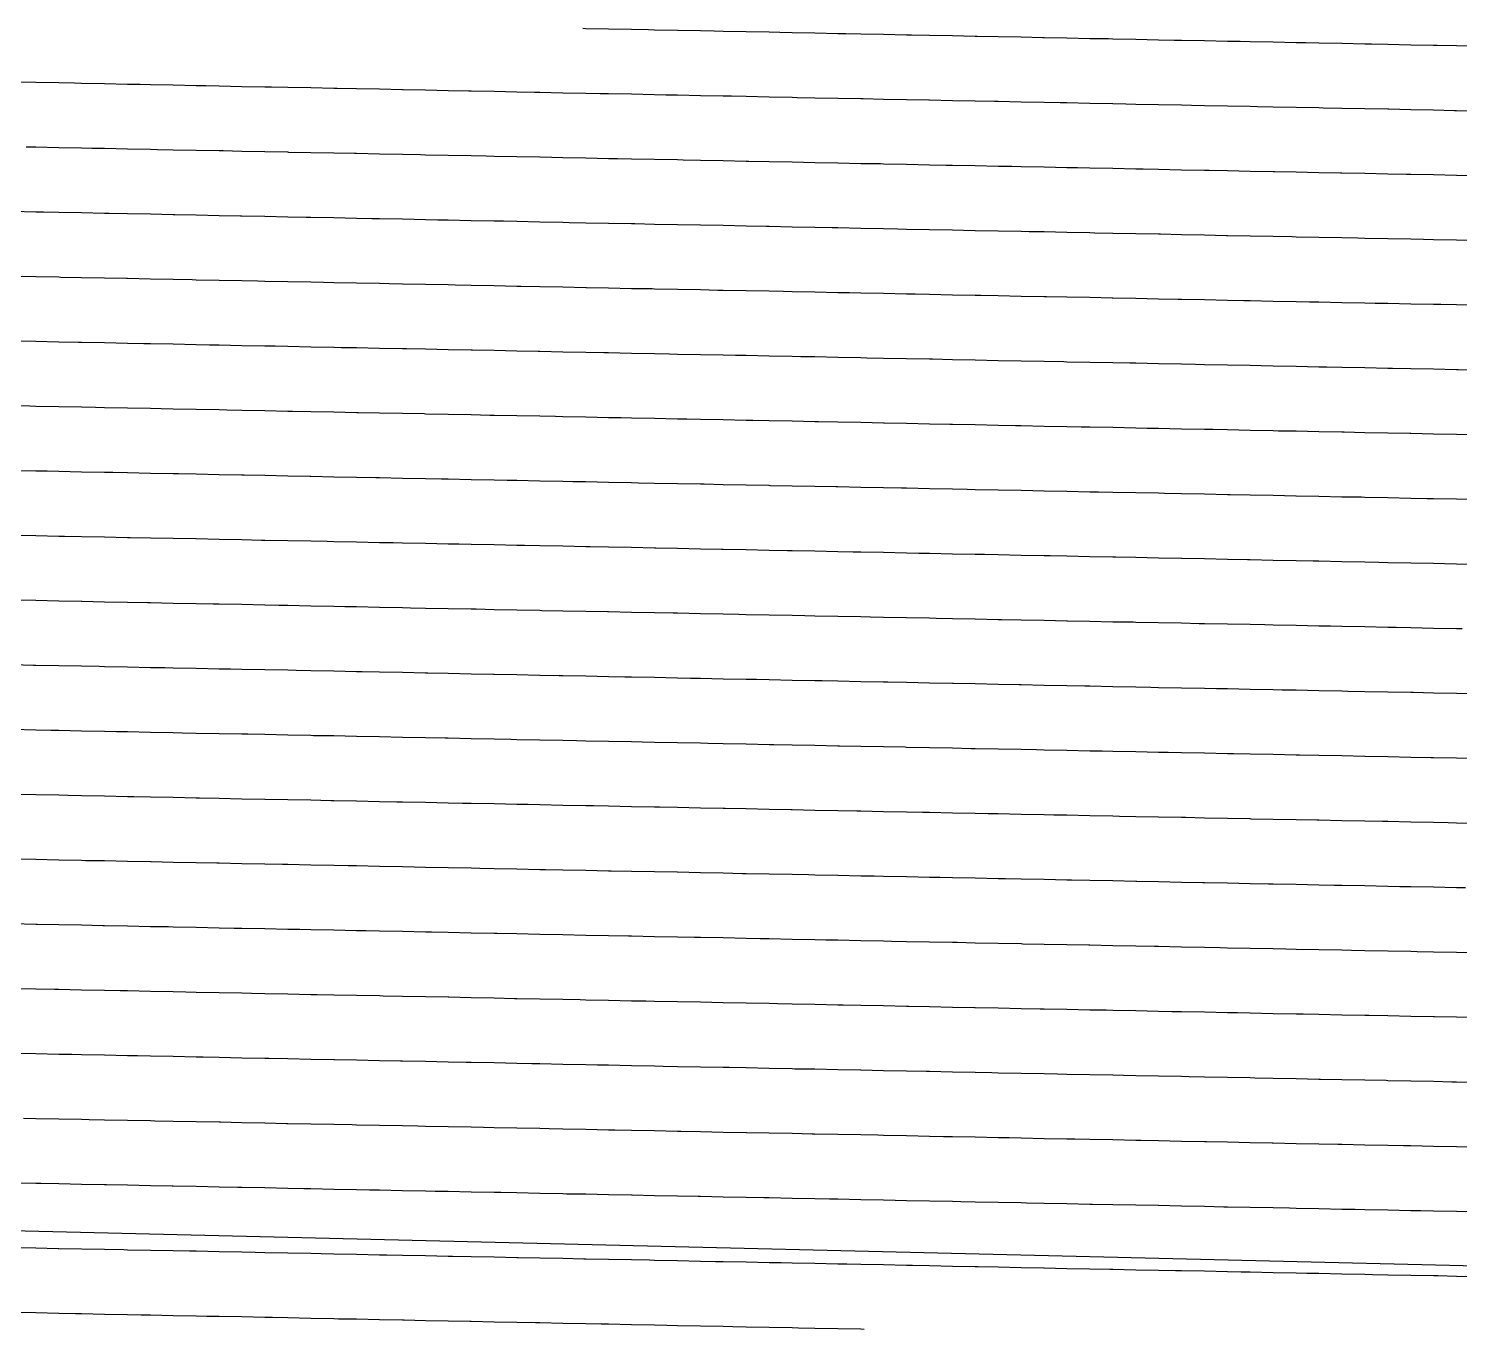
# Model space of a CAD drawing. Header units: metres. Extents: x 2418 to 4584, y 40 to 163.
# Drawn here: x 4178.1 to 4313.5, y 40 to 163 of the extents above; entities that cross this region are included whole.
import ezdxf

# ---------------------------------------------------------------- set-up
doc = ezdxf.new("R2010")
doc.units = ezdxf.units.M
for name, color, linetype in [('Contour_Level_10', 7, 'Continuous'), ('Contour_Level_11', 7, 'Continuous'), ('Contour_Level_12', 7, 'Continuous'), ('Contour_Level_13', 7, 'Continuous'), ('Contour_Level_14', 7, 'Continuous'), ('Contour_Level_15', 7, 'Continuous'), ('Contour_Level_16', 7, 'Continuous'), ('Contour_Level_17', 7, 'Continuous'), ('Contour_Level_18', 7, 'Continuous'), ('Contour_Level_19', 7, 'Continuous'), ('Contour_Level_2', 7, 'Continuous'), ('Contour_Level_20', 7, 'Continuous'), ('Contour_Level_21', 7, 'Continuous'), ('Contour_Level_22', 7, 'Continuous'), ('Contour_Level_3', 7, 'Continuous'), ('Contour_Level_4', 7, 'Continuous'), ('Contour_Level_5', 7, 'Continuous'), ('Contour_Level_6', 7, 'Continuous'), ('Contour_Level_7', 7, 'Continuous'), ('Contour_Level_8', 7, 'Continuous'), ('Contour_Level_9', 7, 'Continuous')]:
    doc.layers.add(name, color=color, linetype=linetype)

msp = doc.modelspace()

# ---------------------------------------------------------------- linework, layer by layer
at = {"layer": 'Contour_Level_10'}
msp.add_lwpolyline([(4315.36, 112.33), (4313.19, 112.37), (4312.06, 112.4), (4311.02, 112.42), (4308.86, 112.46), (4306.69, 112.5), (4305.85, 112.52), (4304.52, 112.55), (4302.35, 112.59), (4300.18, 112.63), (4299.63, 112.64), (4298.02, 112.67), (4295.85, 112.72), (4293.68, 112.76), (4293.41, 112.77), (4291.51, 112.8), (4289.34, 112.85), (4287.19, 112.89), (4287.17, 112.89), (4285.01, 112.93), (4282.84, 112.98), (4280.97, 113.01), (4280.67, 113.02), (4278.5, 113.06), (4276.33, 113.1), (4274.75, 113.14), (4274.17, 113.15), (4272, 113.19), (4269.83, 113.23), (4268.54, 113.26), (4267.66, 113.28), (4265.49, 113.32), (4263.33, 113.36), (4262.32, 113.38), (4261.16, 113.4), (4258.99, 113.45), (4256.82, 113.49), (4256.1, 113.5), (4254.65, 113.53), (4252.49, 113.58), (4250.32, 113.62), (4249.88, 113.63), (4248.15, 113.66), (4245.98, 113.7), (4243.81, 113.75), (4243.66, 113.75), (4241.65, 113.79), (4239.48, 113.83), (4237.44, 113.87), (4237.31, 113.88), (4235.14, 113.92), (4232.97, 113.96), (4231.23, 114), (4230.8, 114.01), (4228.64, 114.05), (4226.47, 114.09), (4225.01, 114.12), (4224.3, 114.13), (4222.13, 114.18), (4219.96, 114.22), (4218.79, 114.24), (4217.8, 114.26), (4215.63, 114.31), (4213.46, 114.35), (4212.57, 114.37), (4211.29, 114.39), (4209.12, 114.43), (4206.96, 114.48), (4206.35, 114.49), (4204.79, 114.52), (4202.62, 114.56), (4200.45, 114.61), (4200.14, 114.61), (4198.28, 114.65), (4196.12, 114.69), (4193.95, 114.74), (4193.92, 114.74), (4191.78, 114.78), (4189.61, 114.82), (4187.7, 114.86), (4187.44, 114.86), (4185.28, 114.91), (4183.11, 114.95), (4181.48, 114.98), (4180.94, 114.99), (4178.77, 115.04), (4176.6, 115.08)], dxfattribs=at)
at = {"layer": 'Contour_Level_11'}
msp.add_lwpolyline([(4313.71, 106.24), (4313.19, 106.25), (4311.02, 106.29), (4308.86, 106.34), (4307.49, 106.36), (4306.69, 106.38), (4304.52, 106.42), (4302.35, 106.47), (4301.27, 106.49), (4300.18, 106.51), (4298.02, 106.55), (4295.85, 106.59), (4295.05, 106.61), (4293.68, 106.64), (4291.51, 106.68), (4289.34, 106.72), (4288.83, 106.73), (4287.17, 106.77), (4285.01, 106.81), (4282.84, 106.85), (4282.61, 106.86), (4280.67, 106.89), (4278.5, 106.94), (4276.4, 106.98), (4276.33, 106.98), (4274.17, 107.02), (4272, 107.07), (4270.18, 107.1), (4269.83, 107.11), (4267.66, 107.15), (4265.49, 107.19), (4263.96, 107.23), (4263.33, 107.24), (4261.16, 107.28), (4258.99, 107.32), (4257.74, 107.35), (4256.82, 107.37), (4254.65, 107.41), (4252.49, 107.45), (4251.52, 107.47), (4250.32, 107.5), (4248.15, 107.54), (4245.98, 107.58), (4245.3, 107.59), (4243.81, 107.62), (4241.65, 107.67), (4239.48, 107.71), (4239.09, 107.72), (4237.31, 107.75), (4235.14, 107.8), (4232.97, 107.84), (4232.87, 107.84), (4230.8, 107.88), (4228.64, 107.92), (4226.65, 107.96), (4226.47, 107.97), (4224.3, 108.01), (4222.13, 108.05), (4220.43, 108.09), (4219.96, 108.1), (4217.8, 108.14), (4215.63, 108.18), (4214.21, 108.21), (4213.46, 108.23), (4211.29, 108.27), (4209.12, 108.31), (4208, 108.33), (4206.96, 108.35), (4204.79, 108.4), (4202.62, 108.44), (4201.78, 108.46), (4200.45, 108.48), (4198.28, 108.53), (4196.12, 108.57), (4195.56, 108.58), (4193.95, 108.61), (4191.78, 108.65), (4189.61, 108.7), (4189.34, 108.7), (4187.44, 108.74), (4185.28, 108.78), (4183.12, 108.83), (4183.11, 108.83), (4180.94, 108.87), (4178.77, 108.91), (4176.9, 108.95)], dxfattribs=at)
at = {"layer": 'Contour_Level_12'}
msp.add_lwpolyline([(4315.35, 100.08), (4313.19, 100.13), (4311.02, 100.17), (4309.13, 100.21), (4308.86, 100.21), (4306.69, 100.26), (4304.52, 100.3), (4302.91, 100.33), (4302.35, 100.34), (4300.18, 100.38), (4298.02, 100.43), (4296.69, 100.45), (4295.85, 100.47), (4293.68, 100.51), (4291.51, 100.56), (4290.47, 100.58), (4289.34, 100.6), (4287.17, 100.64), (4285.01, 100.68), (4284.26, 100.7), (4282.84, 100.73), (4280.67, 100.77), (4278.5, 100.81), (4278.04, 100.82), (4276.33, 100.86), (4274.17, 100.9), (4272, 100.94), (4271.82, 100.95), (4269.83, 100.99), (4267.66, 101.03), (4265.6, 101.07), (4265.49, 101.07), (4263.33, 101.11), (4261.16, 101.16), (4259.38, 101.19), (4258.99, 101.2), (4256.82, 101.24), (4254.65, 101.29), (4253.17, 101.32), (4252.49, 101.33), (4250.32, 101.37), (4248.15, 101.41), (4246.95, 101.44), (4245.98, 101.46), (4243.81, 101.5), (4241.65, 101.54), (4240.73, 101.56), (4239.48, 101.59), (4237.31, 101.63), (4235.14, 101.67), (4234.51, 101.68), (4232.97, 101.72), (4230.8, 101.76), (4228.64, 101.8), (4228.29, 101.81), (4226.47, 101.84), (4224.3, 101.89), (4222.13, 101.93), (4222.07, 101.93), (4219.96, 101.97), (4217.8, 102.02), (4215.86, 102.05), (4215.63, 102.06), (4213.46, 102.1), (4211.29, 102.14), (4209.64, 102.18), (4209.12, 102.19), (4206.96, 102.23), (4204.79, 102.27), (4203.42, 102.3), (4202.62, 102.32), (4200.45, 102.36), (4198.28, 102.4), (4197.2, 102.42), (4196.12, 102.44), (4193.95, 102.49), (4191.78, 102.53), (4190.98, 102.55), (4189.61, 102.57), (4187.44, 102.62), (4185.28, 102.66), (4184.76, 102.67), (4183.11, 102.7), (4180.94, 102.75), (4178.77, 102.79), (4178.55, 102.79), (4176.6, 102.83)], dxfattribs=at)
at = {"layer": 'Contour_Level_13'}
msp.add_lwpolyline([(4315.36, 93.96), (4313.19, 94), (4311.02, 94.05), (4310.77, 94.05), (4308.86, 94.09), (4306.69, 94.13), (4304.55, 94.17), (4304.52, 94.17), (4302.35, 94.22), (4300.18, 94.26), (4298.33, 94.3), (4298.02, 94.3), (4295.85, 94.35), (4293.68, 94.39), (4292.12, 94.42), (4291.51, 94.43), (4289.34, 94.48), (4287.17, 94.52), (4285.9, 94.54), (4285.01, 94.56), (4282.84, 94.6), (4280.67, 94.65), (4279.68, 94.67), (4278.5, 94.69), (4276.33, 94.73), (4274.17, 94.78), (4273.46, 94.79), (4272, 94.82), (4269.83, 94.86), (4267.66, 94.9), (4267.24, 94.91), (4265.49, 94.95), (4263.33, 94.99), (4261.16, 95.03), (4261.03, 95.04), (4258.99, 95.08), (4256.82, 95.12), (4254.81, 95.16), (4254.65, 95.16), (4252.49, 95.21), (4250.32, 95.25), (4248.59, 95.28), (4248.15, 95.29), (4245.98, 95.33), (4243.81, 95.38), (4242.37, 95.41), (4241.65, 95.42), (4239.48, 95.46), (4237.31, 95.51), (4236.15, 95.53), (4235.14, 95.55), (4232.97, 95.59), (4230.8, 95.63), (4229.93, 95.65), (4228.64, 95.68), (4226.47, 95.72), (4224.3, 95.76), (4223.72, 95.77), (4222.13, 95.81), (4219.96, 95.85), (4217.8, 95.89), (4217.5, 95.9), (4215.63, 95.93), (4213.46, 95.98), (4211.29, 96.02), (4211.28, 96.02), (4209.12, 96.06), (4206.96, 96.11), (4205.06, 96.14), (4204.79, 96.15), (4202.62, 96.19), (4200.45, 96.24), (4198.84, 96.27), (4198.28, 96.28), (4196.12, 96.32), (4193.95, 96.36), (4192.62, 96.39), (4191.78, 96.41), (4189.61, 96.45), (4187.44, 96.49), (4186.41, 96.51), (4185.28, 96.54), (4183.11, 96.58), (4180.94, 96.62), (4180.19, 96.64), (4178.77, 96.66), (4176.6, 96.71)], dxfattribs=at)
at = {"layer": 'Contour_Level_14'}
msp.add_lwpolyline([(4315.36, 87.84), (4313.19, 87.88), (4312.41, 87.89), (4311.02, 87.92), (4308.86, 87.97), (4306.69, 88.01), (4306.19, 88.02), (4304.52, 88.05), (4302.35, 88.09), (4300.18, 88.14), (4299.98, 88.14), (4298.02, 88.18), (4295.85, 88.22), (4293.76, 88.26), (4293.68, 88.27), (4291.51, 88.31), (4289.34, 88.35), (4287.54, 88.39), (4287.17, 88.39), (4285.01, 88.44), (4282.84, 88.48), (4281.32, 88.51), (4280.67, 88.52), (4278.5, 88.57), (4276.33, 88.61), (4275.1, 88.63), (4274.17, 88.65), (4272, 88.7), (4269.83, 88.74), (4268.89, 88.76), (4267.66, 88.78), (4265.49, 88.82), (4263.33, 88.87), (4262.67, 88.88), (4261.16, 88.91), (4258.99, 88.95), (4256.82, 89), (4256.45, 89), (4254.65, 89.04), (4252.49, 89.08), (4250.32, 89.12), (4250.23, 89.13), (4248.15, 89.17), (4245.98, 89.21), (4244.01, 89.25), (4243.81, 89.25), (4241.65, 89.3), (4239.48, 89.34), (4237.79, 89.37), (4237.31, 89.38), (4235.14, 89.42), (4232.97, 89.47), (4231.58, 89.5), (4230.8, 89.51), (4228.64, 89.55), (4226.47, 89.6), (4225.36, 89.62), (4224.3, 89.64), (4222.13, 89.68), (4219.96, 89.73), (4219.14, 89.74), (4217.8, 89.77), (4215.63, 89.81), (4213.46, 89.85), (4212.92, 89.86), (4211.29, 89.9), (4209.12, 89.94), (4206.96, 89.98), (4206.7, 89.99), (4204.79, 90.03), (4202.62, 90.07), (4200.48, 90.11), (4200.45, 90.11), (4198.28, 90.15), (4196.12, 90.2), (4194.27, 90.23), (4193.95, 90.24), (4191.78, 90.28), (4189.61, 90.33), (4188.05, 90.36), (4187.44, 90.37), (4185.28, 90.41), (4183.11, 90.46), (4181.83, 90.48), (4180.94, 90.5), (4178.77, 90.54), (4176.6, 90.58)], dxfattribs=at)
at = {"layer": 'Contour_Level_15'}
msp.add_lwpolyline([(4314.05, 81.74), (4313.19, 81.76), (4311.02, 81.8), (4308.86, 81.84), (4307.84, 81.86), (4306.69, 81.88), (4304.52, 81.93), (4302.35, 81.97), (4301.62, 81.98), (4300.18, 82.01), (4298.02, 82.06), (4295.85, 82.1), (4295.4, 82.11), (4293.68, 82.14), (4291.51, 82.19), (4289.34, 82.23), (4289.18, 82.23), (4287.17, 82.27), (4285.01, 82.31), (4282.96, 82.35), (4282.84, 82.36), (4280.67, 82.4), (4278.5, 82.44), (4276.75, 82.48), (4276.33, 82.49), (4274.17, 82.53), (4272, 82.57), (4270.53, 82.6), (4269.83, 82.61), (4267.66, 82.66), (4265.49, 82.7), (4264.31, 82.72), (4263.33, 82.74), (4261.16, 82.79), (4258.99, 82.83), (4258.09, 82.85), (4256.82, 82.87), (4254.65, 82.91), (4252.49, 82.96), (4251.87, 82.97), (4250.32, 83), (4248.15, 83.04), (4245.98, 83.09), (4245.65, 83.09), (4243.81, 83.13), (4241.65, 83.17), (4239.48, 83.22), (4239.44, 83.22), (4237.31, 83.26), (4235.14, 83.3), (4233.22, 83.34), (4232.97, 83.34), (4230.8, 83.39), (4228.64, 83.43), (4227, 83.46), (4226.47, 83.47), (4224.3, 83.52), (4222.13, 83.56), (4220.78, 83.59), (4219.96, 83.6), (4217.8, 83.64), (4215.63, 83.69), (4214.56, 83.71), (4213.46, 83.73), (4211.29, 83.77), (4209.12, 83.82), (4208.34, 83.83), (4206.96, 83.86), (4204.79, 83.9), (4202.62, 83.95), (4202.13, 83.95), (4200.45, 83.99), (4198.28, 84.03), (4196.12, 84.07), (4195.91, 84.08), (4193.95, 84.12), (4191.78, 84.16), (4189.69, 84.2), (4189.61, 84.2), (4187.44, 84.25), (4185.28, 84.29), (4183.47, 84.32), (4183.11, 84.33), (4180.94, 84.37), (4178.77, 84.42), (4177.25, 84.45)], dxfattribs=at)
at = {"layer": 'Contour_Level_16'}
msp.add_lwpolyline([(4315.36, 75.59), (4313.19, 75.63), (4311.02, 75.68), (4309.48, 75.71), (4308.86, 75.72), (4306.69, 75.76), (4304.52, 75.8), (4303.26, 75.83), (4302.35, 75.85), (4300.18, 75.89), (4298.02, 75.93), (4297.04, 75.95), (4295.85, 75.98), (4293.68, 76.02), (4291.51, 76.06), (4290.82, 76.08), (4289.34, 76.1), (4287.17, 76.15), (4285.01, 76.19), (4284.61, 76.2), (4282.84, 76.23), (4280.67, 76.28), (4278.5, 76.32), (4278.39, 76.32), (4276.33, 76.36), (4274.17, 76.4), (4272.17, 76.44), (4272, 76.45), (4269.83, 76.49), (4267.66, 76.53), (4265.95, 76.57), (4265.49, 76.58), (4263.33, 76.62), (4261.16, 76.66), (4259.73, 76.69), (4258.99, 76.71), (4256.82, 76.75), (4254.65, 76.79), (4253.51, 76.81), (4252.49, 76.83), (4250.32, 76.88), (4248.15, 76.92), (4247.3, 76.94), (4245.98, 76.96), (4243.81, 77.01), (4241.65, 77.05), (4241.08, 77.06), (4239.48, 77.09), (4237.31, 77.13), (4235.14, 77.18), (4234.86, 77.18), (4232.97, 77.22), (4230.8, 77.26), (4228.64, 77.31), (4228.64, 77.31), (4226.47, 77.35), (4224.3, 77.39), (4222.42, 77.43), (4222.13, 77.44), (4219.96, 77.48), (4217.8, 77.52), (4216.2, 77.55), (4215.63, 77.56), (4213.46, 77.61), (4211.29, 77.65), (4209.99, 77.68), (4209.12, 77.69), (4206.96, 77.74), (4204.79, 77.78), (4203.77, 77.8), (4202.62, 77.82), (4200.45, 77.86), (4198.28, 77.91), (4197.55, 77.92), (4196.12, 77.95), (4193.95, 77.99), (4191.78, 78.04), (4191.33, 78.05), (4189.61, 78.08), (4187.44, 78.12), (4185.28, 78.16), (4185.11, 78.17), (4183.11, 78.21), (4180.94, 78.25), (4178.9, 78.29), (4178.77, 78.29), (4176.6, 78.34)], dxfattribs=at)
at = {"layer": 'Contour_Level_17'}
msp.add_lwpolyline([(4315.36, 69.47), (4313.19, 69.51), (4311.12, 69.55), (4311.02, 69.55), (4308.86, 69.59), (4306.69, 69.64), (4304.9, 69.67), (4304.52, 69.68), (4302.35, 69.72), (4300.18, 69.77), (4298.68, 69.8), (4298.02, 69.81), (4295.85, 69.85), (4293.68, 69.89), (4292.47, 69.92), (4291.51, 69.94), (4289.34, 69.98), (4287.17, 70.02), (4286.25, 70.04), (4285.01, 70.07), (4282.84, 70.11), (4280.67, 70.15), (4280.03, 70.17), (4278.5, 70.2), (4276.33, 70.24), (4274.17, 70.28), (4273.81, 70.29), (4272, 70.32), (4269.83, 70.37), (4267.66, 70.41), (4267.59, 70.41), (4265.49, 70.45), (4263.33, 70.5), (4261.37, 70.53), (4261.16, 70.54), (4258.99, 70.58), (4256.82, 70.62), (4255.16, 70.66), (4254.65, 70.67), (4252.49, 70.71), (4250.32, 70.75), (4248.94, 70.78), (4248.15, 70.8), (4245.98, 70.84), (4243.81, 70.88), (4242.72, 70.9), (4241.65, 70.93), (4239.48, 70.97), (4237.31, 71.01), (4236.5, 71.03), (4235.14, 71.05), (4232.97, 71.1), (4230.8, 71.14), (4230.28, 71.15), (4228.64, 71.18), (4226.47, 71.23), (4224.3, 71.27), (4224.06, 71.27), (4222.13, 71.31), (4219.96, 71.35), (4217.85, 71.4), (4217.8, 71.4), (4215.63, 71.44), (4213.46, 71.48), (4211.63, 71.52), (4211.29, 71.53), (4209.12, 71.57), (4206.96, 71.61), (4205.41, 71.64), (4204.79, 71.65), (4202.62, 71.7), (4200.45, 71.74), (4199.19, 71.77), (4198.28, 71.78), (4196.12, 71.83), (4193.95, 71.87), (4192.97, 71.89), (4191.78, 71.91), (4189.61, 71.96), (4187.44, 72), (4186.76, 72.01), (4185.28, 72.04), (4183.11, 72.08), (4180.94, 72.13), (4180.54, 72.14), (4178.77, 72.17), (4176.6, 72.21)], dxfattribs=at)
at = {"layer": 'Contour_Level_18'}
msp.add_lwpolyline([(4315.36, 63.34), (4313.19, 63.38), (4312.76, 63.39), (4311.02, 63.43), (4308.86, 63.47), (4306.69, 63.51), (4306.54, 63.52), (4304.52, 63.56), (4302.35, 63.6), (4300.33, 63.64), (4300.18, 63.64), (4298.02, 63.69), (4295.85, 63.73), (4294.11, 63.76), (4293.68, 63.77), (4291.51, 63.81), (4289.34, 63.86), (4287.89, 63.89), (4287.17, 63.9), (4285.01, 63.94), (4282.84, 63.99), (4281.67, 64.01), (4280.67, 64.03), (4278.5, 64.07), (4276.33, 64.11), (4275.45, 64.13), (4274.17, 64.16), (4272, 64.2), (4269.83, 64.24), (4269.23, 64.26), (4267.66, 64.29), (4265.49, 64.33), (4263.33, 64.37), (4263.02, 64.38), (4261.16, 64.42), (4258.99, 64.46), (4256.82, 64.5), (4256.8, 64.5), (4254.65, 64.54), (4252.49, 64.59), (4250.58, 64.62), (4250.32, 64.63), (4248.15, 64.67), (4245.98, 64.72), (4244.36, 64.75), (4243.81, 64.76), (4241.65, 64.8), (4239.48, 64.84), (4238.14, 64.87), (4237.31, 64.89), (4235.14, 64.93), (4232.97, 64.97), (4231.92, 64.99), (4230.8, 65.02), (4228.64, 65.06), (4226.47, 65.1), (4225.71, 65.12), (4224.3, 65.14), (4222.13, 65.19), (4219.96, 65.23), (4219.49, 65.24), (4217.8, 65.27), (4215.63, 65.32), (4213.46, 65.36), (4213.27, 65.36), (4211.29, 65.4), (4209.12, 65.45), (4207.05, 65.49), (4206.96, 65.49), (4204.79, 65.53), (4202.62, 65.57), (4200.83, 65.61), (4200.45, 65.62), (4198.28, 65.66), (4196.12, 65.7), (4194.62, 65.73), (4193.95, 65.75), (4191.78, 65.79), (4189.61, 65.83), (4188.4, 65.86), (4187.44, 65.87), (4185.28, 65.92), (4183.11, 65.96), (4182.18, 65.98), (4180.94, 66), (4178.77, 66.05), (4176.6, 66.09)], dxfattribs=at)
at = {"layer": 'Contour_Level_19'}
msp.add_lwpolyline([(4314.4, 57.24), (4313.19, 57.26), (4311.02, 57.3), (4308.86, 57.35), (4308.19, 57.36), (4306.69, 57.39), (4304.52, 57.43), (4302.35, 57.48), (4301.97, 57.48), (4300.18, 57.52), (4298.02, 57.56), (4295.85, 57.6), (4295.75, 57.61), (4293.68, 57.65), (4291.51, 57.69), (4289.53, 57.73), (4289.34, 57.73), (4287.17, 57.78), (4285.01, 57.82), (4283.31, 57.85), (4282.84, 57.86), (4280.67, 57.91), (4278.5, 57.95), (4277.09, 57.98), (4276.33, 57.99), (4274.17, 58.03), (4272, 58.08), (4270.88, 58.1), (4269.83, 58.12), (4267.66, 58.16), (4265.49, 58.21), (4264.66, 58.22), (4263.33, 58.25), (4261.16, 58.29), (4258.99, 58.33), (4258.44, 58.35), (4256.82, 58.38), (4254.65, 58.42), (4252.49, 58.46), (4252.22, 58.47), (4250.32, 58.51), (4248.15, 58.55), (4246, 58.59), (4245.98, 58.59), (4243.81, 58.63), (4241.65, 58.68), (4239.79, 58.71), (4239.48, 58.72), (4237.31, 58.76), (4235.14, 58.81), (4233.57, 58.84), (4232.97, 58.85), (4230.8, 58.89), (4228.64, 58.94), (4227.35, 58.96), (4226.47, 58.98), (4224.3, 59.02), (4222.13, 59.06), (4221.13, 59.08), (4219.96, 59.11), (4217.8, 59.15), (4215.63, 59.19), (4214.91, 59.21), (4213.46, 59.24), (4211.29, 59.28), (4209.12, 59.32), (4208.69, 59.33), (4206.96, 59.36), (4204.79, 59.41), (4202.62, 59.45), (4202.48, 59.45), (4200.45, 59.49), (4198.28, 59.54), (4196.26, 59.58), (4196.12, 59.58), (4193.95, 59.62), (4191.78, 59.67), (4190.04, 59.7), (4189.61, 59.71), (4187.44, 59.75), (4185.28, 59.79), (4183.82, 59.82), (4183.11, 59.84), (4180.94, 59.88), (4178.77, 59.92), (4177.6, 59.95)], dxfattribs=at)
at = {"layer": 'Contour_Level_2'}
msp.add_lwpolyline([(4315.36, 161.32), (4313.19, 161.36), (4311.37, 161.4), (4311.02, 161.41), (4308.86, 161.45), (4306.69, 161.49), (4305.15, 161.52), (4304.52, 161.53), (4302.35, 161.58), (4300.18, 161.62), (4298.93, 161.65), (4298.02, 161.66), (4295.85, 161.71), (4293.68, 161.75), (4292.71, 161.77), (4291.51, 161.79), (4289.34, 161.84), (4287.17, 161.88), (4286.49, 161.89), (4285.01, 161.92), (4282.84, 161.96), (4280.67, 162.01), (4280.27, 162.02), (4278.5, 162.05), (4276.33, 162.09), (4274.17, 162.14), (4274.06, 162.14), (4272, 162.18), (4269.83, 162.22), (4267.84, 162.26), (4267.66, 162.26), (4265.49, 162.31), (4263.33, 162.35), (4261.62, 162.38), (4261.16, 162.39), (4258.99, 162.44), (4256.82, 162.48), (4255.4, 162.51), (4254.65, 162.52), (4252.49, 162.57), (4250.32, 162.61), (4249.18, 162.63), (4248.15, 162.65), (4245.98, 162.69), (4243.81, 162.74), (4242.96, 162.75), (4241.65, 162.78), (4239.48, 162.82), (4237.31, 162.87), (4236.75, 162.88), (4235.14, 162.91), (4232.97, 162.95), (4230.8, 162.99), (4230.53, 163)], dxfattribs=at)
at = {"layer": 'Contour_Level_20'}
msp.add_lwpolyline([(4315.36, 51.09), (4313.19, 51.14), (4311.02, 51.18), (4309.83, 51.2), (4308.86, 51.22), (4306.69, 51.27), (4304.52, 51.31), (4303.61, 51.33), (4302.35, 51.35), (4300.18, 51.4), (4298.02, 51.44), (4297.39, 51.45), (4295.85, 51.48), (4293.68, 51.52), (4291.51, 51.57), (4291.17, 51.57), (4289.34, 51.61), (4287.17, 51.65), (4285.01, 51.7), (4284.95, 51.7), (4282.84, 51.74), (4280.67, 51.78), (4278.74, 51.82), (4278.5, 51.82), (4276.33, 51.87), (4274.17, 51.91), (4272.52, 51.94), (4272, 51.95), (4269.83, 52), (4267.66, 52.04), (4266.3, 52.07), (4265.49, 52.08), (4263.33, 52.12), (4261.16, 52.17), (4260.08, 52.19), (4258.99, 52.21), (4256.82, 52.25), (4254.65, 52.3), (4253.86, 52.31), (4252.49, 52.34), (4250.32, 52.38), (4248.15, 52.43), (4247.65, 52.44), (4245.98, 52.47), (4243.81, 52.51), (4241.65, 52.55), (4241.43, 52.56), (4239.48, 52.6), (4237.31, 52.64), (4235.21, 52.68), (4235.14, 52.68), (4232.97, 52.73), (4230.8, 52.77), (4228.99, 52.8), (4228.64, 52.81), (4226.47, 52.85), (4224.3, 52.9), (4222.77, 52.93), (4222.13, 52.94), (4219.96, 52.98), (4217.8, 53.03), (4216.55, 53.05), (4215.63, 53.07), (4213.46, 53.11), (4211.29, 53.16), (4210.34, 53.17), (4209.12, 53.2), (4206.96, 53.24), (4204.79, 53.28), (4204.12, 53.3), (4202.62, 53.33), (4200.45, 53.37), (4198.28, 53.41), (4197.9, 53.42), (4196.12, 53.46), (4193.95, 53.5), (4191.78, 53.54), (4191.68, 53.54), (4189.61, 53.58), (4187.44, 53.63), (4185.46, 53.67), (4185.28, 53.67), (4183.11, 53.71), (4180.94, 53.76), (4179.24, 53.79), (4178.77, 53.8), (4176.6, 53.84)], dxfattribs=at)
at = {"layer": 'Contour_Level_21'}
for points in [[(2418.3, 91.48), (4565.81, 40)], [(4315.36, 44.97), (4313.19, 45.01), (4311.47, 45.05), (4311.02, 45.06), (4308.86, 45.1), (4306.69, 45.14), (4305.25, 45.17), (4304.52, 45.19), (4302.35, 45.23), (4300.18, 45.27), (4299.03, 45.29), (4298.02, 45.31), (4295.85, 45.36), (4293.68, 45.4), (4292.81, 45.42), (4291.51, 45.44), (4289.34, 45.49), (4287.17, 45.53), (4286.6, 45.54), (4285.01, 45.57), (4282.84, 45.61), (4280.67, 45.66), (4280.38, 45.66), (4278.5, 45.7), (4276.33, 45.74), (4274.17, 45.79), (4274.16, 45.79), (4272, 45.83), (4269.83, 45.87), (4267.94, 45.91), (4267.66, 45.92), (4265.49, 45.96), (4263.33, 46), (4261.72, 46.03), (4261.16, 46.04), (4258.99, 46.09), (4256.82, 46.13), (4255.51, 46.16), (4254.65, 46.17), (4252.49, 46.22), (4250.32, 46.26), (4249.29, 46.28), (4248.15, 46.3), (4245.98, 46.34), (4243.81, 46.39), (4243.07, 46.4), (4241.65, 46.43), (4239.48, 46.47), (4237.31, 46.52), (4236.85, 46.53), (4235.14, 46.56), (4232.97, 46.6), (4230.8, 46.65), (4230.63, 46.65), (4228.64, 46.69), (4226.47, 46.73), (4224.41, 46.77), (4224.3, 46.77), (4222.13, 46.82), (4219.96, 46.86), (4218.2, 46.89), (4217.8, 46.9), (4215.63, 46.95), (4213.46, 46.99), (4211.98, 47.02), (4211.29, 47.03), (4209.12, 47.07), (4206.96, 47.12), (4205.76, 47.14), (4204.79, 47.16), (4202.62, 47.2), (4200.45, 47.25), (4199.54, 47.26), (4198.28, 47.29), (4196.12, 47.33), (4193.95, 47.38), (4193.32, 47.39), (4191.78, 47.42), (4189.61, 47.46), (4187.44, 47.5), (4187.1, 47.51), (4185.28, 47.55), (4183.11, 47.59), (4180.94, 47.63), (4180.89, 47.63), (4178.77, 47.68), (4176.6, 47.72)]]:
    msp.add_lwpolyline(points, dxfattribs=at)
at = {"layer": 'Contour_Level_22'}
msp.add_lwpolyline([(4257.15, 40), (4256.82, 40.01), (4254.65, 40.05), (4252.49, 40.09), (4250.93, 40.12), (4250.32, 40.14), (4248.15, 40.18), (4245.98, 40.22), (4244.71, 40.25), (4243.81, 40.26), (4241.65, 40.31), (4239.48, 40.35), (4238.49, 40.37), (4237.31, 40.39), (4235.14, 40.44), (4232.97, 40.48), (4232.27, 40.49), (4230.8, 40.52), (4228.64, 40.56), (4226.47, 40.61), (4226.06, 40.62), (4224.3, 40.65), (4222.13, 40.69), (4219.96, 40.74), (4219.84, 40.74), (4217.8, 40.78), (4215.63, 40.82), (4213.62, 40.86), (4213.46, 40.87), (4211.29, 40.91), (4209.12, 40.95), (4207.4, 40.98), (4206.96, 40.99), (4204.79, 41.04), (4202.62, 41.08), (4201.18, 41.11), (4200.45, 41.12), (4198.28, 41.17), (4196.12, 41.21), (4194.96, 41.23), (4193.95, 41.25), (4191.78, 41.29), (4189.61, 41.34), (4188.75, 41.35), (4187.44, 41.38), (4185.28, 41.42), (4183.11, 41.47), (4182.53, 41.48), (4180.94, 41.51), (4178.77, 41.55), (4176.6, 41.59)], dxfattribs=at)
at = {"layer": 'Contour_Level_3'}
msp.add_lwpolyline([(4315.36, 155.2), (4313.19, 155.24), (4313.01, 155.24), (4311.02, 155.28), (4308.86, 155.33), (4306.79, 155.37), (4306.69, 155.37), (4304.52, 155.41), (4302.35, 155.45), (4300.57, 155.49), (4300.18, 155.5), (4298.02, 155.54), (4295.85, 155.58), (4294.35, 155.61), (4293.68, 155.63), (4291.51, 155.67), (4289.34, 155.71), (4288.13, 155.74), (4287.17, 155.75), (4285.01, 155.8), (4282.84, 155.84), (4281.92, 155.86), (4280.67, 155.88), (4278.5, 155.93), (4276.33, 155.97), (4275.7, 155.98), (4274.17, 156.01), (4272, 156.06), (4269.83, 156.1), (4269.48, 156.11), (4267.66, 156.14), (4265.49, 156.18), (4263.33, 156.23), (4263.26, 156.23), (4261.16, 156.27), (4258.99, 156.31), (4257.04, 156.35), (4256.82, 156.36), (4254.65, 156.4), (4252.49, 156.44), (4250.82, 156.47), (4250.32, 156.48), (4248.15, 156.53), (4245.98, 156.57), (4244.61, 156.6), (4243.81, 156.61), (4241.65, 156.66), (4239.48, 156.7), (4238.39, 156.72), (4237.31, 156.74), (4235.14, 156.79), (4232.97, 156.83), (4232.17, 156.84), (4230.8, 156.87), (4228.64, 156.91), (4226.47, 156.96), (4225.95, 156.97), (4224.3, 157), (4222.13, 157.04), (4219.96, 157.09), (4219.73, 157.09), (4217.8, 157.13), (4215.63, 157.17), (4213.52, 157.21), (4213.46, 157.21), (4211.29, 157.26), (4209.12, 157.3), (4207.3, 157.34), (4206.96, 157.34), (4204.79, 157.39), (4202.62, 157.43), (4201.08, 157.46), (4200.45, 157.47), (4198.28, 157.51), (4196.12, 157.56), (4194.86, 157.58), (4193.95, 157.6), (4191.78, 157.64), (4189.61, 157.69), (4188.64, 157.71), (4187.44, 157.73), (4185.28, 157.77), (4183.11, 157.82), (4182.42, 157.83), (4180.94, 157.86), (4178.77, 157.9), (4176.6, 157.94)], dxfattribs=at)
at = {"layer": 'Contour_Level_4'}
msp.add_lwpolyline([(4314.65, 149.09), (4313.19, 149.12), (4311.02, 149.16), (4308.86, 149.2), (4308.43, 149.21), (4306.69, 149.24), (4304.52, 149.29), (4302.35, 149.33), (4302.21, 149.33), (4300.18, 149.37), (4298.02, 149.42), (4295.99, 149.46), (4295.85, 149.46), (4293.68, 149.5), (4291.51, 149.55), (4289.78, 149.58), (4289.34, 149.59), (4287.17, 149.63), (4285.01, 149.67), (4283.56, 149.7), (4282.84, 149.72), (4280.67, 149.76), (4278.5, 149.8), (4277.34, 149.83), (4276.33, 149.85), (4274.17, 149.89), (4272, 149.93), (4271.12, 149.95), (4269.83, 149.97), (4267.66, 150.02), (4265.49, 150.06), (4264.9, 150.07), (4263.33, 150.1), (4261.16, 150.15), (4258.99, 150.19), (4258.68, 150.2), (4256.82, 150.23), (4254.65, 150.28), (4252.49, 150.32), (4252.47, 150.32), (4250.32, 150.36), (4248.15, 150.4), (4246.25, 150.44), (4245.98, 150.45), (4243.81, 150.49), (4241.65, 150.53), (4240.03, 150.56), (4239.48, 150.58), (4237.31, 150.62), (4235.14, 150.66), (4233.81, 150.69), (4232.97, 150.7), (4230.8, 150.75), (4228.64, 150.79), (4227.59, 150.81), (4226.47, 150.83), (4224.3, 150.88), (4222.13, 150.92), (4221.38, 150.93), (4219.96, 150.96), (4217.8, 151), (4215.63, 151.05), (4215.16, 151.06), (4213.46, 151.09), (4211.29, 151.13), (4209.12, 151.18), (4208.94, 151.18), (4206.96, 151.22), (4204.79, 151.26), (4202.72, 151.3), (4202.62, 151.31), (4200.45, 151.35), (4198.28, 151.39), (4196.5, 151.43), (4196.12, 151.43), (4193.95, 151.48), (4191.78, 151.52), (4190.28, 151.55), (4189.61, 151.56), (4187.44, 151.61), (4185.28, 151.65), (4184.07, 151.67), (4183.11, 151.69), (4180.94, 151.73), (4178.77, 151.78), (4177.85, 151.8)], dxfattribs=at)
at = {"layer": 'Contour_Level_5'}
msp.add_lwpolyline([(4315.36, 142.95), (4313.19, 142.99), (4311.02, 143.04), (4310.07, 143.05), (4308.86, 143.08), (4306.69, 143.12), (4304.52, 143.16), (4303.85, 143.18), (4302.35, 143.21), (4300.18, 143.25), (4298.02, 143.29), (4297.64, 143.3), (4295.85, 143.34), (4293.68, 143.38), (4291.51, 143.42), (4291.42, 143.42), (4289.34, 143.46), (4287.17, 143.51), (4285.2, 143.55), (4285.01, 143.55), (4282.84, 143.59), (4280.67, 143.64), (4278.98, 143.67), (4278.5, 143.68), (4276.33, 143.72), (4274.17, 143.77), (4272.76, 143.79), (4272, 143.81), (4269.83, 143.85), (4267.66, 143.89), (4266.55, 143.92), (4265.49, 143.94), (4263.33, 143.98), (4261.16, 144.02), (4260.33, 144.04), (4258.99, 144.07), (4256.82, 144.11), (4254.65, 144.15), (4254.11, 144.16), (4252.49, 144.19), (4250.32, 144.24), (4248.15, 144.28), (4247.89, 144.29), (4245.98, 144.32), (4243.81, 144.37), (4241.67, 144.41), (4241.65, 144.41), (4239.48, 144.45), (4237.31, 144.49), (4235.45, 144.53), (4235.14, 144.54), (4232.97, 144.58), (4230.8, 144.62), (4229.24, 144.65), (4228.64, 144.67), (4226.47, 144.71), (4224.3, 144.75), (4223.02, 144.78), (4222.13, 144.8), (4219.96, 144.84), (4217.8, 144.88), (4216.8, 144.9), (4215.63, 144.92), (4213.46, 144.97), (4211.29, 145.01), (4210.58, 145.02), (4209.12, 145.05), (4206.96, 145.1), (4204.79, 145.14), (4204.36, 145.15), (4202.62, 145.18), (4200.45, 145.22), (4198.28, 145.27), (4198.14, 145.27), (4196.12, 145.31), (4193.95, 145.35), (4191.93, 145.39), (4191.78, 145.4), (4189.61, 145.44), (4187.44, 145.48), (4185.71, 145.52), (4185.28, 145.53), (4183.11, 145.57), (4180.94, 145.61), (4179.49, 145.64), (4178.77, 145.65), (4176.6, 145.7)], dxfattribs=at)
at = {"layer": 'Contour_Level_6'}
msp.add_lwpolyline([(4315.36, 136.83), (4313.19, 136.87), (4311.71, 136.9), (4311.02, 136.91), (4308.86, 136.95), (4306.69, 137), (4305.5, 137.02), (4304.52, 137.04), (4302.35, 137.08), (4300.18, 137.13), (4299.28, 137.14), (4298.02, 137.17), (4295.85, 137.21), (4293.68, 137.26), (4293.06, 137.27), (4291.51, 137.3), (4289.34, 137.34), (4287.17, 137.38), (4286.84, 137.39), (4285.01, 137.43), (4282.84, 137.47), (4280.67, 137.51), (4280.62, 137.51), (4278.5, 137.56), (4276.33, 137.6), (4274.41, 137.64), (4274.17, 137.64), (4272, 137.68), (4269.83, 137.73), (4268.19, 137.76), (4267.66, 137.77), (4265.49, 137.81), (4263.33, 137.86), (4261.97, 137.88), (4261.16, 137.9), (4258.99, 137.94), (4256.82, 137.98), (4255.75, 138.01), (4254.65, 138.03), (4252.49, 138.07), (4250.32, 138.11), (4249.53, 138.13), (4248.15, 138.16), (4245.98, 138.2), (4243.81, 138.24), (4243.31, 138.25), (4241.65, 138.29), (4239.48, 138.33), (4237.31, 138.37), (4237.1, 138.38), (4235.14, 138.41), (4232.97, 138.46), (4230.88, 138.5), (4230.8, 138.5), (4228.64, 138.54), (4226.47, 138.59), (4224.66, 138.62), (4224.3, 138.63), (4222.13, 138.67), (4219.96, 138.71), (4218.44, 138.74), (4217.8, 138.76), (4215.63, 138.8), (4213.46, 138.84), (4212.22, 138.87), (4211.29, 138.89), (4209.12, 138.93), (4206.96, 138.97), (4206, 138.99), (4204.79, 139.02), (4202.62, 139.06), (4200.45, 139.1), (4199.79, 139.11), (4198.28, 139.14), (4196.12, 139.19), (4193.95, 139.23), (4193.57, 139.24), (4191.78, 139.27), (4189.61, 139.32), (4187.44, 139.36), (4187.35, 139.36), (4185.28, 139.4), (4183.11, 139.44), (4181.13, 139.48), (4180.94, 139.49), (4178.77, 139.53), (4176.6, 139.57)], dxfattribs=at)
at = {"layer": 'Contour_Level_7'}
msp.add_lwpolyline([(4315.36, 130.7), (4313.36, 130.74), (4313.19, 130.75), (4311.02, 130.79), (4308.86, 130.83), (4307.14, 130.86), (4306.69, 130.87), (4304.52, 130.92), (4302.35, 130.96), (4300.92, 130.99), (4300.18, 131), (4298.02, 131.05), (4295.85, 131.09), (4294.7, 131.11), (4293.68, 131.13), (4291.51, 131.17), (4289.34, 131.22), (4288.48, 131.23), (4287.17, 131.26), (4285.01, 131.3), (4282.84, 131.35), (4282.27, 131.36), (4280.67, 131.39), (4278.5, 131.43), (4276.33, 131.47), (4276.05, 131.48), (4274.17, 131.52), (4272, 131.56), (4269.83, 131.6), (4269.83, 131.6), (4267.66, 131.65), (4265.49, 131.69), (4263.61, 131.73), (4263.33, 131.73), (4261.16, 131.78), (4258.99, 131.82), (4257.39, 131.85), (4256.82, 131.86), (4254.65, 131.9), (4252.49, 131.95), (4251.17, 131.97), (4250.32, 131.99), (4248.15, 132.03), (4245.98, 132.08), (4244.96, 132.1), (4243.81, 132.12), (4241.65, 132.16), (4239.48, 132.2), (4238.74, 132.22), (4237.31, 132.25), (4235.14, 132.29), (4232.97, 132.33), (4232.52, 132.34), (4230.8, 132.38), (4228.64, 132.42), (4226.47, 132.46), (4226.3, 132.47), (4224.3, 132.51), (4222.13, 132.55), (4220.08, 132.59), (4219.96, 132.59), (4217.8, 132.63), (4215.63, 132.68), (4213.86, 132.71), (4213.46, 132.72), (4211.29, 132.76), (4209.12, 132.81), (4207.65, 132.83), (4206.96, 132.85), (4204.79, 132.89), (4202.62, 132.93), (4201.43, 132.96), (4200.45, 132.98), (4198.28, 133.02), (4196.12, 133.06), (4195.21, 133.08), (4193.95, 133.11), (4191.78, 133.15), (4189.61, 133.19), (4188.99, 133.2), (4187.44, 133.23), (4185.28, 133.28), (4183.11, 133.32), (4182.77, 133.33), (4180.94, 133.36), (4178.77, 133.41), (4176.6, 133.45)], dxfattribs=at)
at = {"layer": 'Contour_Level_8'}
msp.add_lwpolyline([(4315, 124.59), (4313.19, 124.62), (4311.02, 124.66), (4308.86, 124.71), (4308.78, 124.71), (4306.69, 124.75), (4304.52, 124.79), (4302.56, 124.83), (4302.35, 124.84), (4300.18, 124.88), (4298.02, 124.92), (4296.34, 124.95), (4295.85, 124.96), (4293.68, 125.01), (4291.51, 125.05), (4290.13, 125.08), (4289.34, 125.09), (4287.17, 125.14), (4285.01, 125.18), (4283.91, 125.2), (4282.84, 125.22), (4280.67, 125.27), (4278.5, 125.31), (4277.69, 125.32), (4276.33, 125.35), (4274.17, 125.39), (4272, 125.44), (4271.47, 125.45), (4269.83, 125.48), (4267.66, 125.52), (4265.49, 125.57), (4265.25, 125.57), (4263.33, 125.61), (4261.16, 125.65), (4259.03, 125.69), (4258.99, 125.69), (4256.82, 125.74), (4254.65, 125.78), (4252.82, 125.82), (4252.49, 125.82), (4250.32, 125.87), (4248.15, 125.91), (4246.6, 125.94), (4245.98, 125.95), (4243.81, 126), (4241.65, 126.04), (4240.38, 126.06), (4239.48, 126.08), (4237.31, 126.12), (4235.14, 126.17), (4234.16, 126.19), (4232.97, 126.21), (4230.8, 126.25), (4228.64, 126.3), (4227.94, 126.31), (4226.47, 126.34), (4224.3, 126.38), (4222.13, 126.42), (4221.72, 126.43), (4219.96, 126.47), (4217.8, 126.51), (4215.63, 126.55), (4215.51, 126.56), (4213.46, 126.6), (4211.29, 126.64), (4209.29, 126.68), (4209.12, 126.68), (4206.96, 126.72), (4204.79, 126.77), (4203.07, 126.8), (4202.62, 126.81), (4200.45, 126.85), (4198.28, 126.9), (4196.85, 126.92), (4196.12, 126.94), (4193.95, 126.98), (4191.78, 127.03), (4190.63, 127.05), (4189.61, 127.07), (4187.44, 127.11), (4185.28, 127.15), (4184.42, 127.17), (4183.11, 127.2), (4180.94, 127.24), (4178.77, 127.28), (4178.2, 127.29), (4176.6, 127.33)], dxfattribs=at)
at = {"layer": 'Contour_Level_9'}
msp.add_lwpolyline([(4315.36, 118.45), (4313.19, 118.5), (4311.02, 118.54), (4310.42, 118.55), (4308.86, 118.58), (4306.69, 118.63), (4304.52, 118.67), (4304.2, 118.68), (4302.35, 118.71), (4300.18, 118.76), (4298.02, 118.8), (4297.99, 118.8), (4295.85, 118.84), (4293.68, 118.88), (4291.77, 118.92), (4291.51, 118.93), (4289.34, 118.97), (4287.17, 119.01), (4285.55, 119.05), (4285.01, 119.06), (4282.84, 119.1), (4280.67, 119.14), (4279.33, 119.17), (4278.5, 119.18), (4276.33, 119.23), (4274.17, 119.27), (4273.11, 119.29), (4272, 119.31), (4269.83, 119.36), (4267.66, 119.4), (4266.89, 119.41), (4265.49, 119.44), (4263.33, 119.49), (4261.16, 119.53), (4260.68, 119.54), (4258.99, 119.57), (4256.82, 119.61), (4254.65, 119.66), (4254.46, 119.66), (4252.49, 119.7), (4250.32, 119.74), (4248.24, 119.78), (4248.15, 119.79), (4245.98, 119.83), (4243.81, 119.87), (4242.02, 119.91), (4241.65, 119.91), (4239.48, 119.96), (4237.31, 120), (4235.8, 120.03), (4235.14, 120.04), (4232.97, 120.09), (4230.8, 120.13), (4229.58, 120.15), (4228.64, 120.17), (4226.47, 120.21), (4224.3, 120.26), (4223.37, 120.28), (4222.13, 120.3), (4219.96, 120.34), (4217.8, 120.39), (4217.15, 120.4), (4215.63, 120.43), (4213.46, 120.47), (4211.29, 120.52), (4210.93, 120.52), (4209.12, 120.56), (4206.96, 120.6), (4204.79, 120.64), (4204.71, 120.65), (4202.62, 120.69), (4200.45, 120.73), (4198.49, 120.77), (4198.28, 120.77), (4196.12, 120.82), (4193.95, 120.86), (4192.28, 120.89), (4191.78, 120.9), (4189.61, 120.94), (4187.44, 120.99), (4186.06, 121.02), (4185.28, 121.03), (4183.11, 121.07), (4180.94, 121.12), (4179.84, 121.14), (4178.77, 121.16), (4176.6, 121.2)], dxfattribs=at)

doc.saveas('drawing.dxf')
